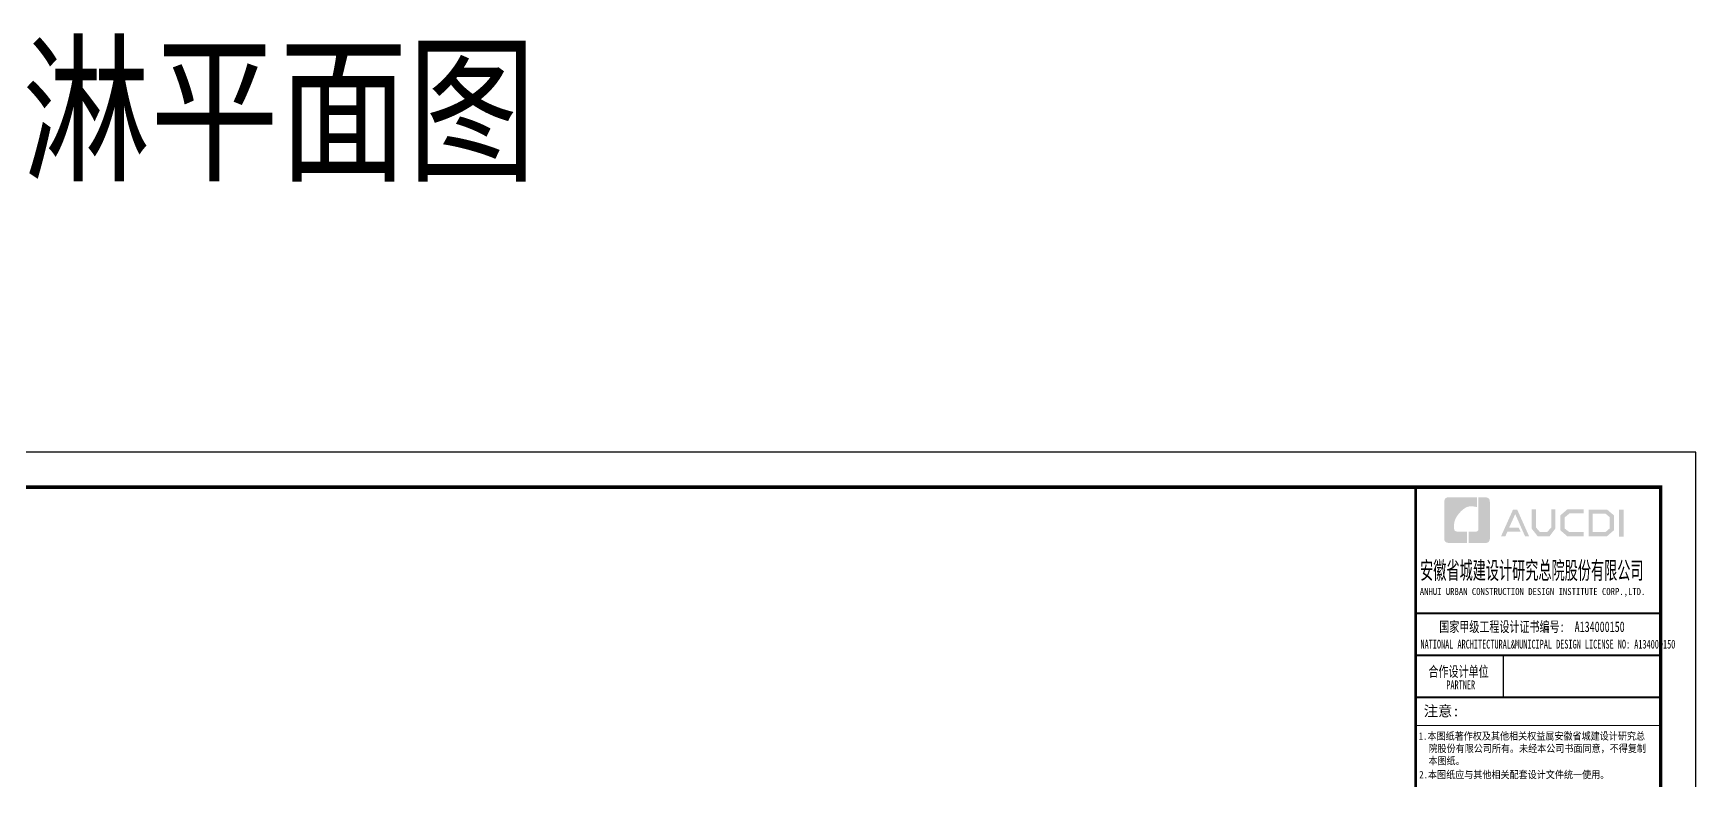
# Model space of a CAD drawing. Extents: x 1031190 to 1725648, y 733081 to 1571294.
# Drawn here: x 1156042 to 1203499, y 1162371 to 1183666 of the extents above; entities that cross this region are included whole.
import ezdxf

# ---------------------------------------------------------------- set-up
doc = ezdxf.new("R2010")
doc.units = 0
doc.header["$LTSCALE"] = 1000
doc.header["$MEASUREMENT"] = 0
for name, color, linetype in [('图框', 140, 'Continuous'), ('图签文字', 147, 'Continuous'), ('导图字', 7, 'Continuous')]:
    doc.layers.add(name, color=color, linetype=linetype)
doc.styles.add('HT', font='simhei.ttf')
doc.styles.add('建筑图签-1', font='simhei.ttf', dxfattribs={"width": 0.7})
doc.styles.add('黑体', font='simhei.ttf')

# ---------------------------------------------------------------- blocks, each defined once
blk = doc.blocks.new('院标1')
h = blk.add_hatch(color=150)
h.dxf.hatch_style = 1
h.set_gradient(color1=(33, 113, 253), color2=(33, 113, 253), tint=1, name='INVCURVED')
edge = h.paths.add_edge_path()
edge.add_spline(control_points=[(116373, 648379), (116379, 648379), (116382, 648379), (116391, 648379), (116391, 648379), (116391, 648379), (116616, 648379), (116616, 648379), (116616, 648379), (116616, 648379), (116616, 648054), (116616, 648054), (116616, 648054), (116616, 648054), (116108, 648054), (116108, 648054), (116108, 648054), (116028, 648054), (115963, 648111), (115963, 648199), (115963, 648199), (115963, 648199), (115963, 649215), (115963, 649215), (115963, 649215), (115963, 649295), (116018, 649360), (116108, 649360), (116108, 649360), (116108, 649360), (116897, 649360), (116897, 649360), (116897, 649360), (116897, 649360), (116897, 649080), (116897, 649080), (116897, 649080), (116897, 649080), (116566, 649140), (116356, 648859), (116356, 648859), (116245, 648719), (116240, 648545), (116247, 648466), (116247, 648466), (116254, 648386), (116247, 648466), (116247, 648466), (116247, 648466), (116247, 648466), (116258, 648374), (116373, 648379)], knot_values=[0, 0, 0, 0, 0.071429, 0.071429, 0.071429, 0.107143, 0.142857, 0.142857, 0.142857, 0.178571, 0.214286, 0.214286, 0.214286, 0.25, 0.285714, 0.285714, 0.285714, 0.321429, 0.357143, 0.357143, 0.357143, 0.392857, 0.428571, 0.428571, 0.428571, 0.464286, 0.5, 0.5, 0.5, 0.535714, 0.571429, 0.571429, 0.571429, 0.607143, 0.642857, 0.642857, 0.642857, 0.678571, 0.714286, 0.714286, 0.714286, 0.75, 0.785714, 0.785714, 0.785714, 0.821429, 0.857143, 0.857143, 0.857143, 0.928571, 1, 1, 1, 1], degree=3, periodic=0)
h = blk.add_hatch(color=150)
h.dxf.hatch_style = 1
h.set_gradient(color1=(33, 113, 253), color2=(33, 113, 253), tint=1, name='INVCURVED')
edge = h.paths.add_edge_path()
edge.add_spline(control_points=[(117268, 649215), (117268, 649215), (117268, 648199), (117268, 648199), (117268, 648199), (117268, 648114), (117212, 648054), (117123, 648054), (117123, 648054), (117123, 648054), (116663, 648054), (116663, 648054), (116663, 648054), (116663, 648054), (116663, 648379), (116663, 648379), (116663, 648379), (116663, 648379), (116865, 648379), (116865, 648379), (116865, 648379), (116907, 648379), (116941, 648413), (116941, 648455), (116941, 648455), (116941, 648455), (116941, 649360), (116941, 649360), (116941, 649360), (116941, 649360), (117123, 649360), (117123, 649360), (117123, 649360), (117204, 649360), (117268, 649306), (117268, 649215)], knot_values=[0, 0, 0, 0, 0.1, 0.1, 0.1, 0.15, 0.2, 0.2, 0.2, 0.25, 0.3, 0.3, 0.3, 0.35, 0.4, 0.4, 0.4, 0.45, 0.5, 0.5, 0.5, 0.55, 0.6, 0.6, 0.6, 0.65, 0.7, 0.7, 0.7, 0.75, 0.8, 0.8, 0.8, 0.9, 1, 1, 1, 1], degree=3, periodic=0)
blk = doc.blocks.new('tq123')
at = {"layer": '图框'}
h = blk.add_hatch(color=256, dxfattribs=at)
h.paths.add_polyline_path([(-1187, 56758), (-1061, 56758), (-1061, 55988), (-1187, 55988)])
h.paths.add_polyline_path([(-1939, 56642), (-1939, 56116), (-1579, 56116), (-1455, 56223), (-1455, 56541), (-1575, 56642)], flags=16)
h.paths.add_polyline_path([(-2057, 56760), (-2057, 55998), (-1535, 55998), (-1337, 56168), (-1337, 56596), (-1532, 56760)])
h.paths.add_polyline_path([(-2200, 56764), (-2200, 56648), (-2607, 56648), (-2740, 56537), (-2740, 56218), (-2607, 56115), (-2198, 56115), (-2198, 55993), (-2662, 55993), (-2864, 56168), (-2864, 56596), (-2666, 56764)])
h.paths.add_polyline_path([(-3683, 56762), (-3563, 56762), (-3563, 56251), (-3449, 56120), (-3238, 56120), (-3124, 56251), (-3124, 56762), (-3010, 56762), (-3010, 56214), (-3174, 55997), (-3512, 55997), (-3683, 56216)])
h.paths.add_polyline_path([(-4215, 56760), (-4098, 56760), (-3756, 55996), (-3872, 55996), (-4153, 56630), (-4328, 56242), (-4057, 56242), (-3996, 56127), (-4377, 56127), (-4436, 55994), (-4559, 55994)])
for p, q in [((-6995, 53800), (5, 53800)), ((-6995, 53800), (5, 53800)), ((-6995, 52600), (5, 52600))]:
    blk.add_line(p, q, dxfattribs=at)
for points, const_width in [([(-6995, 0), (-6995, 57400)], 70), ([(-6995, 53800), (5, 53800)], 60), ([(-6995, 52600), (5, 52600)], 60), ([(-6995, 52600), (5, 52600)], 60), ([(-4495, 52600), (-4495, 51400)], 35), ([(-6995, 51400), (5, 51400)], 60), ([(-6995, 51400), (5, 51400)], 60), ([(-6995, 50599), (5, 50599)], 35)]:
    blk.add_lwpolyline(points, dxfattribs=dict(at, const_width=const_width))
blk.add_blockref('院标1', (-122144, -592249))
for s, height, style, width, p in [('ANHUI URBAN CONSTRUCTION DESIGN INSTITUTE CORP.,LTD.', 200, '建筑图签-1', 0.91, (-6877, 54322)), ('NATIONAL ARCHITECTURAL&MUNICIPAL DESIGN LICENSE NO: A134000150', 250, '建筑图签-1', 0.6, (-6858, 52795)), ('PARTNER', 250, '建筑图签-1', 0.6, (-6120, 51634)), ('1.本图纸著作权及其他相关权益属安徽省城建设计研究总', 210, 'HT', 0.88, (-6909, 50193)), ('院股份有限公司所有。未经本公司书面同意，不得复制', 210, 'HT', 0.88, (-6630, 49839)), ('本图纸。', 210, 'HT', 0.88, (-6630, 49489)), (' 2.本图纸应与其他相关配套设计文件统一使用。 ', 210, 'HT', 0.88, (-7020, 49092))]:
    blk.add_text(s, height=height, dxfattribs=dict(at, style=style, width=width)).set_placement(p)
at = {"layer": '图签文字', "color": 7, "style": '建筑图签-1'}
for s, height, width, p in [('安徽省城建设计研究总院股份有限公司', 500, 0.55, (-6867, 54777)), ('国家甲级工程设计证书编号:  A134000150', 300, 0.7, (-6323, 53267)), ('合作设计单位', 300, 0.7, (-6630, 51990))]:
    blk.add_text(s, height=height, dxfattribs=dict(at, width=width)).set_placement(p)
blk.add_text('注意:', height=300, dxfattribs=at).set_placement((-6764, 50863))

msp = doc.modelspace()

# ---------------------------------------------------------------- linework, layer by layer
at = {"layer": '图框'}
msp.add_lwpolyline([(1098399, 1112318.7), (1203499, 1112318.7), (1203499, 1171718.7), (1098399, 1171718.7)], close=True, dxfattribs=at)
at = {"layer": '图框', "const_width": 100}
msp.add_lwpolyline([(1100899, 1113318.7), (1202499, 1113318.7), (1202499, 1170718.7), (1100899, 1170718.7)], close=True, dxfattribs=at)

# ---------------------------------------------------------------- block references
msp.add_blockref('tq123', (1202499, 1113318.7))

# ---------------------------------------------------------------- texts
at = {"layer": '导图字', "color": 1, "style": '黑体', "width": 0.8}
msp.add_text('S-1#楼_水施__A1+1/4_一层自动喷淋平面图', height=3364.726, dxfattribs=at).set_placement((1100706.6, 1179802))

doc.saveas('drawing.dxf')
